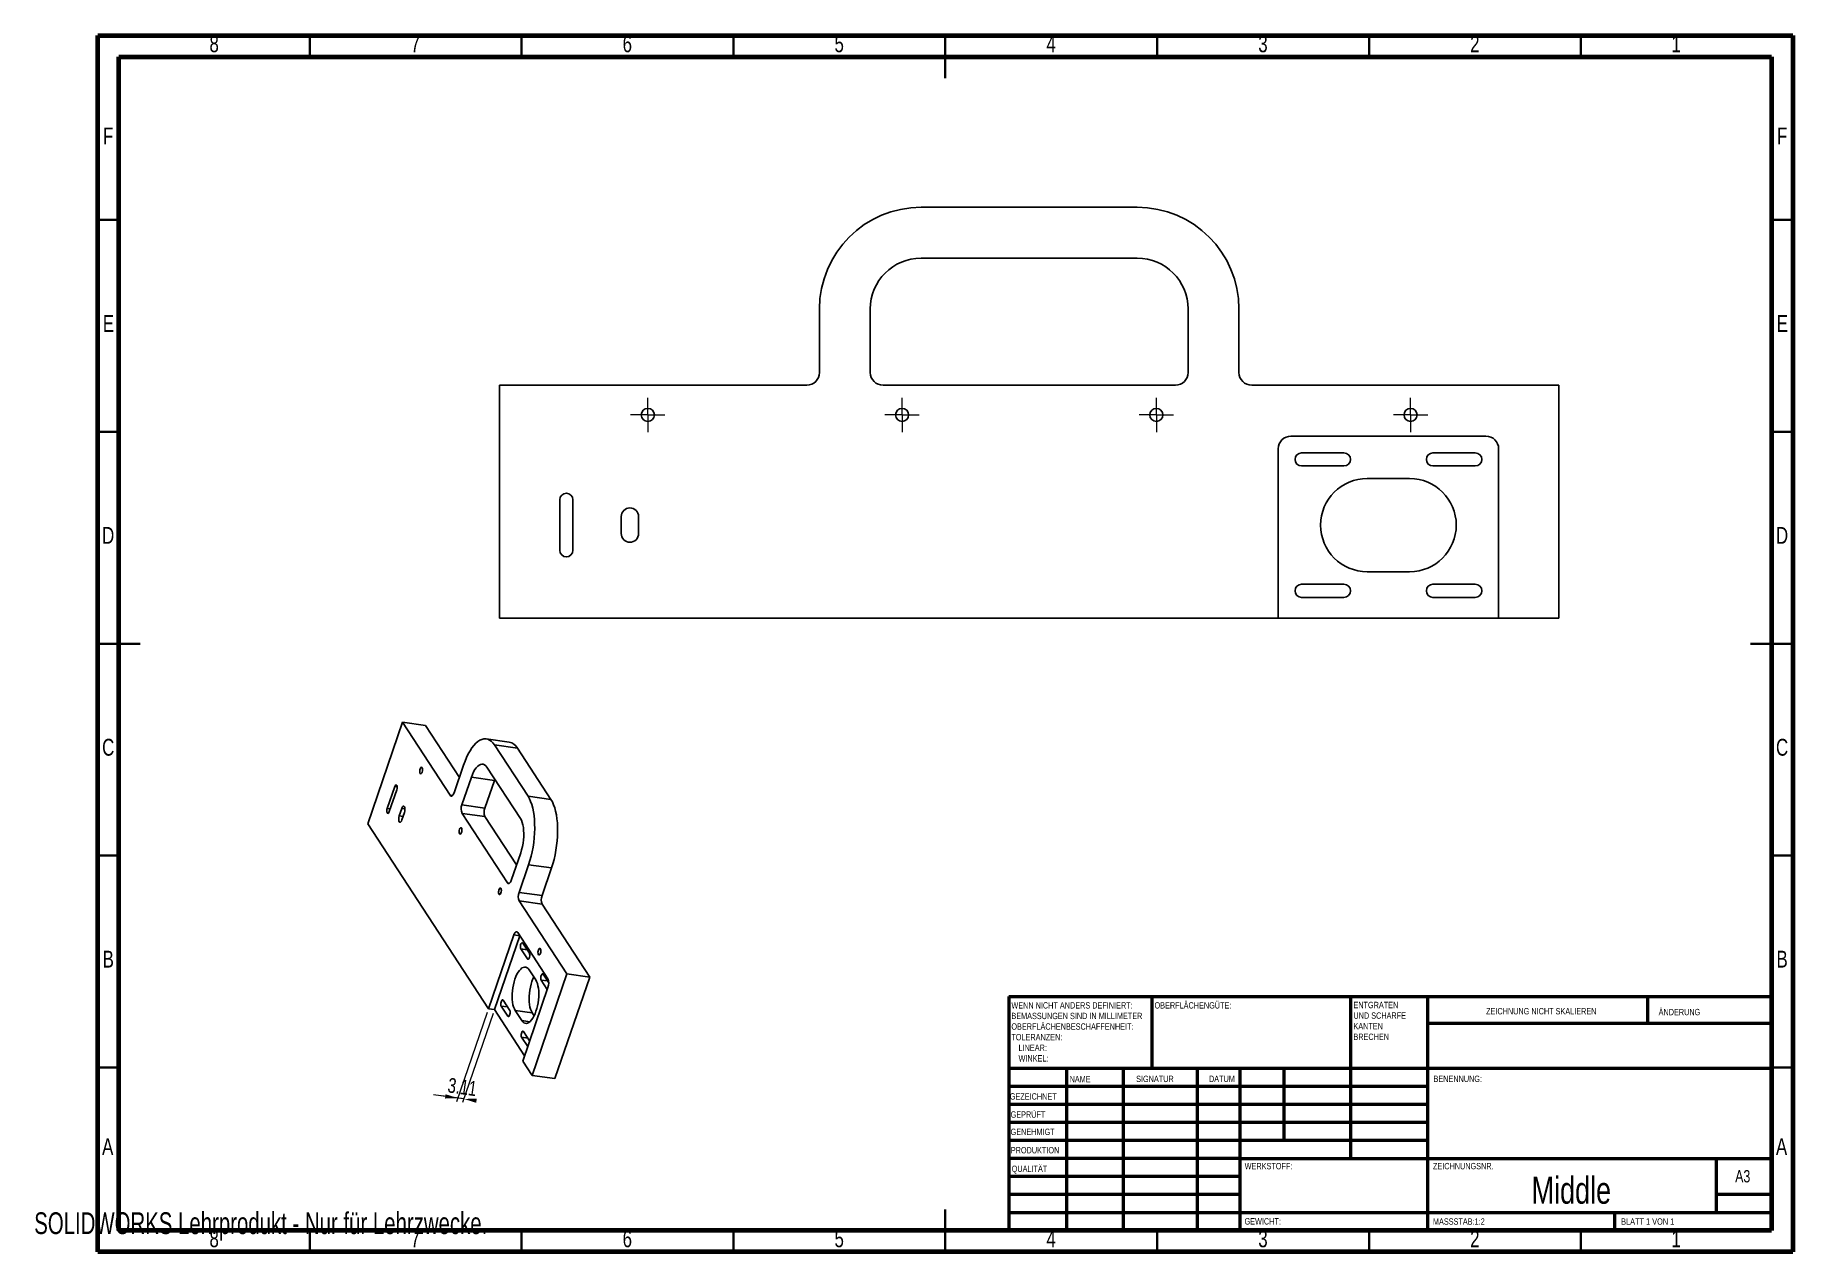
# Model space of a CAD drawing. Header units: millimetres. Extents: x 0 to 415, y 5 to 292.
import ezdxf

# ---------------------------------------------------------------- set-up
doc = ezdxf.new("R2010")
doc.units = ezdxf.units.MM
doc.styles.add('SLDTEXTSTYLE0', font='TXT', dxfattribs={"width": 0.75})
doc.styles.add('SLDTEXTSTYLE1', font='TXT', dxfattribs={"width": 0.692308})
doc.styles.add('SLDTEXTSTYLE2', font='TXT', dxfattribs={"width": 0.7})
doc.dimstyles.new('SLDDIMSTYLE0', dxfattribs={"dimtxt": 3.5, "dimasz": 3.302, "dimexe": 0, "dimexo": 0.0625, "dimgap": 0.875, "dimtad": 1, "dimlfac": 2, "dimrnd": 1e-09, "dimzin": 12, "dimdsep": 46, "dimtxsty": 'SLDTEXTSTYLE0', "dimsah": 1, "dimcen": 0.09, "dimadec": 0, "dimazin": 3, "dimtfac": 1, "dimtmove": 0, "dimatfit": 0, "dimfxl": 1, "dimfrac": 2, "dimtolj": 1, "dimtzin": 12, "dimarcsym": 0})

# ---------------------------------------------------------------- blocks, each defined once
blk = doc.blocks.new('SW_NOTE_0')
at = {"color": 0, "linetype": 'Continuous', "lineweight": 0, "char_height": 1.5, "attachment_point": 1, "style": 'SLDTEXTSTYLE0'}
for s, insert in [('ENTGRATEN', (0, 1.93)), ('UND SCHARFE', (0, -0.57)), ('KANTEN', (0, -3.07)), ('BRECHEN', (0, -5.57))]:
    blk.add_mtext(s, dxfattribs=dict(at, insert=insert))
blk = doc.blocks.new('SW_NOTE_0_1')
at = {"color": 0, "linetype": 'Continuous', "lineweight": 0, "char_height": 1.5, "attachment_point": 1, "style": 'SLDTEXTSTYLE0'}
for s, insert in [('WENN NICHT ANDERS DEFINIERT:', (0, 1.93)), ('OBERFLÄCHENBESCHAFFENHEIT:', (0, -3.07)), ('BEMASSUNGEN SIND IN MILLIMETER', (0, -0.57)), ('TOLERANZEN:', (0, -5.57)), ('LINEAR:', (1.69, -8.07)), ('WINKEL:', (1.69, -10.57))]:
    blk.add_mtext(s, dxfattribs=dict(at, insert=insert))
blk = doc.blocks.new('SW_CENTERMARKSYMBOL_0')
at = {"color": 0, "linetype": 'Continuous', "lineweight": 18}
for p, q in [((-2.5, 0), (-4.05, 0)), ((0, 0), (-2.5, 0)), ((0, 2.5), (0, 4.05)), ((0, 0), (0, 2.5)), ((0, 0), (0, -2.5)), ((0, 0), (2.5, 0)), ((2.5, 0), (4.05, 0)), ((0, -2.5), (0, -4.05))]:
    blk.add_line(p, q, dxfattribs=at)
blk = doc.blocks.new('SW_CENTERMARKSYMBOL_1')
at = {"color": 0, "linetype": 'Continuous', "lineweight": 18}
for p, q in [((-2.5, 0), (-4.05, 0)), ((0, 0), (-2.5, 0)), ((0, 2.5), (0, 4.05)), ((0, 0), (0, 2.5)), ((0, 0), (0, -2.5)), ((0, 0), (2.5, 0)), ((2.5, 0), (4.05, 0)), ((0, -2.5), (0, -4.05))]:
    blk.add_line(p, q, dxfattribs=at)
blk = doc.blocks.new('SW_CENTERMARKSYMBOL_2')
at = {"color": 0, "linetype": 'Continuous', "lineweight": 18}
for p, q in [((-2.5, 0), (-4.05, 0)), ((0, 0), (-2.5, 0)), ((0, 2.5), (0, 4.05)), ((0, 0), (0, 2.5)), ((0, 0), (0, -2.5)), ((0, 0), (2.5, 0)), ((2.5, 0), (4.05, 0)), ((0, -2.5), (0, -4.05))]:
    blk.add_line(p, q, dxfattribs=at)
blk = doc.blocks.new('SW_CENTERMARKSYMBOL_3')
at = {"color": 0, "linetype": 'Continuous', "lineweight": 18}
for p, q in [((-2.5, 0), (-4.05, 0)), ((0, 0), (-2.5, 0)), ((0, 2.5), (0, 4.05)), ((0, 0), (0, 2.5)), ((0, 0), (0, -2.5)), ((0, 0), (2.5, 0)), ((2.5, 0), (4.05, 0)), ((0, -2.5), (0, -4.05))]:
    blk.add_line(p, q, dxfattribs=at)
blk = doc.blocks.new('_D')
at = {"color": 7, "linetype": 'Continuous', "lineweight": 0}
for p, q in [((106.91, 61.48), (99.68, 40.4)), ((108.31, 61.28), (101.09, 40.21)), ((99.98, 41.28), (94.25, 42.07)), ((101.39, 41.08), (96.2, 41.8)), ((101.39, 41.08), (99.98, 41.28))]:
    blk.add_line(p, q, dxfattribs=at)
at = {"color": 7, "linetype": 'Continuous', "lineweight": 18}
for points in [[(99.98, 41.28), (97.07, 42.19), (96.93, 41.18)], [(101.39, 41.08), (104.3, 40.17), (104.44, 41.17)]]:
    blk.add_solid(points, dxfattribs=at)
at = {"color": 7, "linetype": 'Continuous', "lineweight": 18, "insert": (97.89, 46.12), "char_height": 3.5, "attachment_point": 1, "rotation": 352.1269, "style": 'SLDTEXTSTYLE0'}
blk.add_mtext('3.11', dxfattribs=at)

msp = doc.modelspace()

# ---------------------------------------------------------------- linework, layer by layer
at = {"color": 7, "linetype": 'Continuous', "lineweight": 70}
for p, q in [((15, 5), (15, 292)), ((15, 292), (415, 292)), ((415, 292), (415, 5)), ((20, 10), (20, 287)), ((20, 287), (410, 287)), ((410, 287), (410, 10)), ((410, 10), (20, 10)), ((415, 5), (15, 5))]:
    msp.add_line(p, q, dxfattribs=at)
at = {"color": 7, "linetype": 'Continuous', "lineweight": 35}
for p, q in [((65, 287), (65, 292)), ((115, 287), (115, 292)), ((165, 287), (165, 292)), ((215, 292.001), (215, 281.999)), ((215, 287), (215, 292)), ((265, 287), (265, 292)), ((315, 287), (315, 292)), ((365, 287), (365, 292)), ((20, 248.5), (15, 248.5)), ((410, 248.5), (415, 248.5)), ((20, 198.5), (15, 198.5)), ((410, 198.5), (415, 198.5)), ((14.999, 148.5), (25.001, 148.5)), ((20, 148.5), (15, 148.5)), ((415.001, 148.5), (404.999, 148.5)), ((410, 148.5), (415, 148.5)), ((20, 98.5), (15, 98.5)), ((410, 98.5), (415, 98.5)), ((20, 48.5), (15, 48.5)), ((410, 48.5), (415, 48.5)), ((215, 4.999), (215, 15.001)), ((65, 10), (65, 5)), ((115, 10), (115, 5)), ((165, 10), (165, 5)), ((215, 10), (215, 5)), ((265, 10), (265, 5)), ((315, 10), (315, 5)), ((365, 10), (365, 5))]:
    msp.add_line(p, q, dxfattribs=at)
at = {"color": 7, "linetype": 'Continuous', "lineweight": 25}
for p, q in [((260.2961, 251.5019), (209.2961, 251.5019)), ((260.2961, 239.5019), (209.2961, 239.5019)), ((185.2961, 212.5019), (185.2961, 227.5019)), ((197.2961, 212.5019), (197.2961, 227.5019)), ((272.2961, 212.5019), (272.2961, 227.5019)), ((284.2961, 212.5019), (284.2961, 227.5019)), ((109.7961, 154.5019), (109.7961, 209.5019)), ((182.2961, 209.5019), (109.7961, 209.5019)), ((269.2961, 209.5019), (200.2961, 209.5019)), ((359.7961, 209.5019), (287.2961, 209.5019)), ((359.7961, 154.5019), (359.7961, 209.5019)), ((342.5711, 197.5019), (296.5711, 197.5019)), ((293.5711, 194.5019), (293.5711, 154.5019)), ((299.0711, 193.5519), (309.0711, 193.5519)), ((340.0711, 193.5519), (330.0711, 193.5519)), ((345.5711, 194.5019), (345.5711, 154.5019)), ((299.0711, 190.4519), (309.0711, 190.4519)), ((314.5711, 187.5019), (324.5711, 187.5019)), ((340.0711, 190.4519), (330.0711, 190.4519)), ((124.0211, 182.4519), (124.0211, 170.5519)), ((127.1211, 182.4519), (127.1211, 170.5519)), ((138.5211, 178.5019), (138.5211, 174.5019)), ((142.6211, 178.5019), (142.6211, 174.5019)), ((299.0711, 162.5519), (309.0711, 162.5519)), ((314.5711, 165.5019), (324.5711, 165.5019)), ((340.0711, 162.5519), (330.0711, 162.5519)), ((299.0711, 159.4519), (309.0711, 159.4519)), ((340.0711, 159.4519), (330.0711, 159.4519)), ((293.5711, 154.5019), (109.7961, 154.5019)), ((345.5711, 154.5019), (293.5711, 154.5019)), ((359.7961, 154.5019), (345.5711, 154.5019)), ((78.7032, 106.0035), (86.9122, 129.9572)), ((98.156, 112.7353), (86.9122, 129.9572)), ((92.3278, 129.2083), (86.9122, 129.9572)), ((100.3171, 116.9712), (92.3278, 129.2083)), ((112.0892, 125.299), (106.6736, 126.0479)), ((116.5213, 112.4989), (108.612, 124.6135)), ((114.0276, 123.8647), (108.612, 124.6135)), ((121.9369, 111.75), (114.0276, 123.8647)), ((99.069, 113.3293), (101.3078, 119.8621)), ((100.93, 110.4787), (103.1688, 117.0116)), ((108.5844, 116.2627), (103.1688, 117.0116)), ((106.3456, 109.7299), (108.5844, 116.2627)), ((114.7303, 107.2726), (106.8209, 119.3873)), ((108.6822, 116.5364), (108.5844, 116.2627)), ((85.081, 114.7973), (83.3048, 109.6146)), ((85.5618, 114.0609), (83.7856, 108.8782)), ((116.5213, 112.4989), (121.9369, 111.75)), ((86.7402, 109.6326), (86.1431, 107.8905)), ((87.376, 108.6587), (86.779, 106.9166)), ((100.93, 110.4787), (106.3456, 109.7299)), ((111.6484, 92.0691), (100.9475, 108.4595)), ((106.3631, 107.7107), (100.9475, 108.4595)), ((107.2041, 62.3491), (78.7032, 106.0035)), ((113.8095, 96.305), (106.3631, 107.7107)), ((112.5614, 92.663), (114.8002, 99.1958)), ((114.4224, 89.8125), (116.6613, 96.3453)), ((122.0769, 95.5964), (116.6613, 96.3453)), ((119.838, 89.0636), (122.0769, 95.5964)), ((114.4224, 89.8125), (119.838, 89.0636)), ((125.6836, 70.5715), (114.4399, 87.7933)), ((119.8555, 87.0444), (114.4399, 87.7933)), ((131.0992, 69.8226), (119.8555, 87.0444)), ((113.1743, 79.7699), (107.2041, 62.3491)), ((114.5778, 79.5758), (108.6076, 62.155)), ((114.5778, 79.5758), (113.1743, 79.7699)), ((121.2212, 69.4369), (114.0873, 80.3638)), ((114.8263, 76.5055), (116.3772, 74.1301)), ((115.289, 77.8556), (116.8398, 75.4802)), ((116.7898, 71.5388), (118.3407, 69.1633)), ((117.4746, 46.6178), (125.6836, 70.5715)), ((131.0992, 69.8226), (125.6836, 70.5715)), ((121.2387, 67.4177), (115.2685, 49.9968)), ((121.0738, 66.9363), (119.634, 69.1416)), ((121.4187, 68.4668), (120.0966, 70.4918)), ((122.8902, 45.8689), (131.0992, 69.8226)), ((108.6076, 62.155), (107.2041, 62.3491)), ((110.1994, 63.0043), (111.7502, 60.6289)), ((110.6621, 64.3544), (112.2129, 61.979)), ((115.708, 51.2793), (108.6076, 62.155)), ((113.5062, 61.9573), (115.0571, 59.5819)), ((117.5183, 61.4025), (113.5062, 61.9573)), ((117.5183, 61.4025), (117.9717, 60.708)), ((116.4468, 53.4352), (115.007, 55.6405)), ((116.9095, 54.7853), (115.4697, 56.9906)), ((117.4746, 46.6178), (115.2685, 49.9968)), ((122.8902, 45.8689), (117.4746, 46.6178))]:
    msp.add_line(p, q, dxfattribs=at)
at = {"color": 8, "linetype": 'Continuous', "lineweight": 25}
for p, q in [((85.6526, 114.7182), (85.081, 114.7973)), ((98.156, 112.7353), (98.6801, 112.6628)), ((84.0048, 109.5178), (83.3048, 109.6146)), ((87.0689, 107.7625), (86.1431, 107.8905)), ((87.4962, 109.528), (86.7402, 109.6326)), ((111.6484, 92.0691), (112.1726, 91.9966)), ((116.3038, 76.3012), (114.8263, 76.5055)), ((116.648, 74.0926), (116.3772, 74.1301)), ((121.1115, 68.9373), (119.634, 69.1416)), ((111.6769, 62.8), (110.1994, 63.0043)), ((112.0211, 60.5914), (111.7502, 60.6289)), ((116.979, 59.3161), (115.0571, 59.5819)), ((116.4846, 55.4362), (115.007, 55.6405))]:
    msp.add_line(p, q, dxfattribs=at)
at = {"color": 7, "linetype": 'Continuous', "lineweight": 50}
for p, q in [((230, 65.25), (410, 65.25)), ((230, 65.25), (230, 10)), ((263.8, 48.25), (263.8, 65.25)), ((310.6, 65.25), (310.6, 27)), ((328.8, 65.25), (328.8, 10)), ((380.8, 58.875), (380.8, 65.25)), ((410, 58.875), (328.8, 58.875)), ((410, 48.25), (230, 48.25)), ((243.5963, 48.25), (243.5963, 10)), ((256.991, 48.25), (256.991, 10)), ((274.3989, 48.25), (274.3989, 10)), ((284.6, 10), (284.6, 48.25)), ((295, 31.25), (295, 48.25)), ((328.8, 44), (230, 44)), ((328.8, 39.75), (230, 39.75)), ((328.8, 35.5), (230, 35.5)), ((328.8, 31.25), (230, 31.25)), ((284.6, 27), (230, 27)), ((284.6, 27), (410, 27)), ((397, 14.25), (397, 27)), ((284.6, 22.7499), (230, 22.7499)), ((284.6, 18.5), (230, 18.5)), ((410, 18.5), (397, 18.5)), ((230, 14.25), (410, 14.25)), ((373, 10), (373, 14.25))]:
    msp.add_line(p, q, dxfattribs=at)
at = {"color": 7, "linetype": 'Continuous', "lineweight": 25, "flags": 128}
for points in [[(108.612, 124.6135), (108.2533, 125.095), (107.8671, 125.4831), (107.4566, 125.7747), (107.0255, 125.9672), (106.5774, 126.0589), (106.116, 126.0491), (105.6454, 125.938), (105.1695, 125.7263), (104.6925, 125.416), (104.2183, 125.0096), (103.751, 124.5107), (103.2947, 123.9235), (102.8532, 123.253), (102.4302, 122.5049), (102.0294, 121.6856), (101.6542, 120.8022), (101.3078, 119.8621)], [(91.0551, 118.9627), (91.1487, 119.1714), (91.26, 119.3105), (91.3756, 119.3632), (91.4815, 119.3233), (91.565, 119.1954), (91.616, 118.995), (91.6283, 118.7464), (91.6005, 118.4794), (91.5358, 118.2263), (91.4422, 118.0177), (91.3309, 117.8786), (91.2153, 117.8258), (91.1094, 117.8658), (91.0259, 117.9937), (90.9749, 118.194), (90.9626, 118.4427), (90.9904, 118.7096), (91.0551, 118.9627)], [(103.1688, 117.0116), (103.4185, 117.6693), (103.6958, 118.2671), (103.9959, 118.7946), (104.3137, 119.2428), (104.6437, 119.604), (104.9804, 119.8722), (105.3179, 120.0426), (105.6504, 120.1124), (105.9724, 120.0803), (106.2782, 119.947), (106.5627, 119.7147), (106.8209, 119.3873)], [(85.081, 114.7973), (85.1746, 115.006), (85.2859, 115.1451), (85.4015, 115.1978), (85.5075, 115.1578), (85.5909, 115.03), (85.6419, 114.8296), (85.6542, 114.581), (85.6264, 114.314), (85.5618, 114.0609)], [(99.069, 113.3293), (98.9727, 113.088), (98.8622, 112.8835), (98.7418, 112.7235), (98.6161, 112.6141), (98.4899, 112.5596), (98.3681, 112.5621), (98.2553, 112.6214), (98.156, 112.7353)], [(116.6613, 96.3453), (116.9759, 97.3341), (117.2561, 98.363), (117.4995, 99.4234), (117.7039, 100.5062), (117.8678, 101.6021), (117.9895, 102.7018), (118.0682, 103.7959), (118.1031, 104.8751), (118.094, 105.9301), (118.0409, 106.952), (117.9442, 107.932), (117.8049, 108.8619), (117.624, 109.7336), (117.4032, 110.5397), (117.1443, 111.2733), (116.8495, 111.9282), (116.5213, 112.4989)], [(83.7856, 108.8782), (83.692, 108.6695), (83.5807, 108.5304), (83.4651, 108.4777), (83.3591, 108.5176), (83.2757, 108.6455), (83.2247, 108.8459), (83.2124, 109.0945), (83.2402, 109.3615), (83.3048, 109.6146)], [(86.779, 106.9166), (86.6689, 106.6645), (86.5384, 106.4848), (86.4004, 106.395), (86.2683, 106.404), (86.1551, 106.5107), (86.0718, 106.7049), (86.0267, 106.9675), (86.024, 107.2727), (86.0642, 107.5908), (86.1431, 107.8905)], [(86.7402, 109.6326), (86.8503, 109.8847), (86.9807, 110.0644), (87.1188, 110.1542), (87.2508, 110.1452), (87.3641, 110.0385), (87.4473, 109.8443), (87.4925, 109.5817), (87.4951, 109.2765), (87.455, 108.9584), (87.376, 108.6587)], [(121.9369, 111.75), (122.2651, 111.1794), (122.5599, 110.5244), (122.8188, 109.7908), (123.0396, 108.9847), (123.2205, 108.113), (123.3598, 107.1832), (123.4565, 106.2031), (123.5096, 105.1812), (123.5187, 104.1262), (123.4838, 103.047), (123.4051, 101.9529), (123.2834, 100.8532), (123.1195, 99.7573), (122.9151, 98.6745), (122.6717, 97.6142), (122.3915, 96.5852), (122.0769, 95.5964)], [(100.3602, 104.7101), (100.4538, 104.9188), (100.5652, 105.0579), (100.6808, 105.1107), (100.7867, 105.0707), (100.8702, 104.9428), (100.9211, 104.7425), (100.9334, 104.4938), (100.9056, 104.2269), (100.841, 103.9738), (100.7474, 103.7651), (100.636, 103.626), (100.5204, 103.5732), (100.4145, 103.6132), (100.331, 103.7411), (100.28, 103.9414), (100.2677, 104.1901), (100.2956, 104.4571), (100.3602, 104.7101)], [(114.7303, 107.2726), (114.9579, 106.8558), (115.1509, 106.3568), (115.3061, 105.7839), (115.4208, 105.1472), (115.4931, 104.4573), (115.5216, 103.7263), (115.506, 102.9664), (115.4464, 102.1909), (115.344, 101.4128), (115.2004, 100.6456), (115.0181, 99.9024), (114.8002, 99.1958)], [(112.5614, 92.663), (112.4651, 92.4218), (112.3547, 92.2173), (112.2342, 92.0572), (112.1085, 91.9479), (111.9823, 91.8934), (111.8605, 91.8958), (111.7478, 91.9552), (111.6484, 92.0691)], [(109.6653, 90.4576), (109.759, 90.6662), (109.8703, 90.8053), (109.9859, 90.8581), (110.0918, 90.8181), (110.1753, 90.6902), (110.2263, 90.4899), (110.2386, 90.2412), (110.2107, 89.9743), (110.1461, 89.7212), (110.0525, 89.5125), (109.9412, 89.3734), (109.8256, 89.3207), (109.7196, 89.3606), (109.6362, 89.4885), (109.5852, 89.6889), (109.5729, 89.9375), (109.6007, 90.2045), (109.6653, 90.4576)], [(113.1743, 79.7699), (113.2706, 80.0111), (113.381, 80.2157), (113.5014, 80.3757), (113.6272, 80.4851), (113.7533, 80.5396), (113.8752, 80.5371), (113.9879, 80.4778), (114.0873, 80.3638)], [(114.8263, 76.5055), (114.758, 76.6721), (114.7259, 76.9001), (114.7338, 77.1619), (114.7807, 77.4259), (114.8611, 77.6604), (114.9651, 77.8369), (115.0804, 77.9343), (115.1928, 77.9408), (115.289, 77.8556)], [(116.8398, 75.4802), (116.9081, 75.3135), (116.9402, 75.0856), (116.9324, 74.8238), (116.8854, 74.5597), (116.8051, 74.3253), (116.701, 74.1487), (116.5858, 74.0513), (116.4733, 74.0448), (116.3772, 74.1301)], [(118.9705, 76.205), (119.0641, 76.4137), (119.1754, 76.5528), (119.291, 76.6055), (119.3969, 76.5655), (119.4804, 76.4377), (119.5314, 76.2373), (119.5437, 75.9887), (119.5159, 75.7217), (119.4512, 75.4686), (119.3576, 75.2599), (119.2463, 75.1208), (119.1307, 75.0681), (119.0248, 75.1081), (118.9413, 75.2359), (118.8903, 75.4363), (118.878, 75.6849), (118.9058, 75.9519), (118.9705, 76.205)], [(113.5062, 61.9573), (113.2976, 62.3394), (113.1206, 62.7968), (112.9783, 63.3219), (112.8732, 63.9056), (112.807, 64.538), (112.7808, 65.2081), (112.7951, 65.9046), (112.8497, 66.6156), (112.9436, 67.3288), (113.0753, 68.032), (113.2424, 68.7133), (113.4421, 69.361), (113.671, 69.964), (113.9251, 70.5119), (114.2002, 70.9954), (114.4915, 71.4063), (114.7941, 71.7375), (115.1027, 71.9833), (115.412, 72.1395), (115.7169, 72.2034), (116.012, 72.174), (116.2924, 72.0518), (116.5531, 71.8389), (116.7898, 71.5388)], [(119.634, 69.1416), (119.5657, 69.3083), (119.5336, 69.5363), (119.5414, 69.798), (119.5884, 70.0621), (119.6687, 70.2965), (119.7728, 70.4731), (119.888, 70.5705), (120.0005, 70.577), (120.0966, 70.4918)], [(118.3407, 69.1633), (118.5493, 68.7813), (118.7263, 68.3238), (118.8685, 67.7987), (118.9737, 67.215), (119.0399, 66.5827), (119.0661, 65.9125), (119.0518, 65.216), (118.9972, 64.5051), (118.9032, 63.7919), (118.7716, 63.0886), (118.6045, 62.4073), (118.4048, 61.7596), (118.1759, 61.1567), (117.9218, 60.6087), (117.6467, 60.1252), (117.3554, 59.7143), (117.0528, 59.3832), (116.7442, 59.1374), (116.4348, 58.9812), (116.13, 58.9172), (115.8349, 58.9466), (115.5545, 59.0688), (115.2938, 59.2818), (115.0571, 59.5819)], [(117.5183, 61.4025), (117.3096, 61.7846), (117.1327, 62.242), (116.9904, 62.7671), (116.8853, 63.3508), (116.819, 63.9832), (116.7929, 64.6533), (116.8072, 65.3498), (116.8618, 66.0608), (116.9557, 66.774), (117.0873, 67.4772), (117.2544, 68.1585), (117.4541, 68.8062), (117.683, 69.4092), (117.8872, 69.8579)], [(110.1994, 63.0043), (110.1311, 63.171), (110.099, 63.3989), (110.1069, 63.6607), (110.1538, 63.9248), (110.2342, 64.1592), (110.3382, 64.3358), (110.4534, 64.4332), (110.5659, 64.4397), (110.6621, 64.3544)], [(112.2129, 61.979), (112.2812, 61.8124), (112.3133, 61.5844), (112.3054, 61.3226), (112.2585, 61.0586), (112.1781, 60.8241), (112.0741, 60.6476), (111.9589, 60.5502), (111.8464, 60.5437), (111.7502, 60.6289)], [(115.007, 55.6405), (114.9388, 55.8071), (114.9067, 56.0351), (114.9145, 56.2969), (114.9615, 56.5609), (115.0418, 56.7954), (115.1459, 56.9719), (115.2611, 57.0693), (115.3736, 57.0758), (115.4697, 56.9906)]]:
    msp.add_lwpolyline(points, dxfattribs=at)
at = {"color": 7, "linetype": 'Continuous', "lineweight": 25}
for centre in [(144.7961, 202.5019), (204.7961, 202.5019), (264.7961, 202.5019), (324.7961, 202.5019)]:
    msp.add_circle(centre, 1.55, dxfattribs=at)
for centre, radius, start, end in [((209.2961, 227.5019), 24, 90, 180), ((260.2961, 227.5019), 24, 0, 90), ((209.2961, 227.5019), 12, 90, 180), ((260.2961, 227.5019), 12, 0, 90), ((182.2961, 212.5019), 3, 270, 0), ((200.2961, 212.5019), 3, 180, 270), ((269.2961, 212.5019), 3, 270, 0), ((287.2961, 212.5019), 3, 180, 270), ((296.5711, 194.5019), 3, 90, 180), ((342.5711, 194.5019), 3, 0, 90), ((299.0711, 192.0019), 1.55, 90, 270), ((309.0711, 192.0019), 1.55, 270, 90), ((330.0711, 192.0019), 1.55, 90, 270), ((340.0711, 192.0019), 1.55, 270, 90), ((314.5711, 176.5019), 11, 90, 270), ((324.5711, 176.5019), 11, 270, 90), ((125.5711, 182.4519), 1.55, 360, 180), ((140.5711, 178.5019), 2.05, 0, 180), ((140.5711, 174.5019), 2.05, 180, 0), ((125.5711, 170.5519), 1.55, 180, 0), ((299.0711, 161.0019), 1.55, 90, 270), ((309.0711, 161.0019), 1.55, 270, 90), ((330.0711, 161.0019), 1.55, 90, 270), ((340.0711, 161.0019), 1.55, 270, 90), ((111.4799, 122.4487), 2.9147, 29.06445, 77.933241), ((103.4287, 109.4907), 2.687, 158.425659, 202.566953), ((108.8443, 108.7418), 2.687, 158.425659, 202.566953), ((116.9212, 88.8245), 2.687, 158.425659, 202.566953), ((122.3368, 88.0756), 2.687, 158.425659, 202.566953), ((118.74, 68.4057), 2.687, 338.425659, 22.566953)]:
    msp.add_arc(centre, radius, start, end, dxfattribs=at)

# ---------------------------------------------------------------- block references
at = {"color": 7, "linetype": 'Continuous', "lineweight": 0}
for name, p in [('SW_CENTERMARKSYMBOL_1', (144.7961, 202.5019)), ('SW_CENTERMARKSYMBOL_3', (204.7961, 202.5019)), ('SW_CENTERMARKSYMBOL_2', (264.7961, 202.5019)), ('SW_CENTERMARKSYMBOL_0', (324.7961, 202.5019)), ('SW_NOTE_0_1', (230.5937, 61.9874)), ('SW_NOTE_0', (311.3092, 62.0695))]:
    msp.add_blockref(name, p, dxfattribs=at)

# ---------------------------------------------------------------- texts
for s, insert, char_height, attachment_point, style in [('8', (42.46, 292.0602), 3.9688, 2, 'SLDTEXTSTYLE0'), ('7', (89.96, 292.0602), 3.9688, 2, 'SLDTEXTSTYLE0'), ('6', (139.96, 292.0602), 3.9688, 2, 'SLDTEXTSTYLE0'), ('5', (189.96, 292.0602), 3.9688, 2, 'SLDTEXTSTYLE0'), ('4', (239.96, 292.0602), 3.9688, 2, 'SLDTEXTSTYLE0'), ('3', (289.96, 292.0602), 3.9688, 2, 'SLDTEXTSTYLE0'), ('2', (339.96, 292.0602), 3.9688, 2, 'SLDTEXTSTYLE0'), ('1', (387.46, 292.0602), 3.9688, 2, 'SLDTEXTSTYLE0'), ('F', (17.4577, 270.3102), 3.9688, 2, 'SLDTEXTSTYLE0'), ('F', (412.4577, 270.3102), 3.9688, 2, 'SLDTEXTSTYLE0'), ('E', (17.5078, 226.0602), 3.9688, 2, 'SLDTEXTSTYLE0'), ('E', (412.5078, 226.0602), 3.9688, 2, 'SLDTEXTSTYLE0'), ('D', (17.4527, 176.0602), 3.9688, 2, 'SLDTEXTSTYLE0'), ('D', (412.4527, 176.0602), 3.9688, 2, 'SLDTEXTSTYLE0'), ('C', (17.4587, 126.0602), 3.9688, 2, 'SLDTEXTSTYLE0'), ('C', (412.4587, 126.0602), 3.9688, 2, 'SLDTEXTSTYLE0'), ('B', (17.4706, 76.0602), 3.9688, 2, 'SLDTEXTSTYLE0'), ('B', (412.4706, 76.0602), 3.9688, 2, 'SLDTEXTSTYLE0'), ('OBERFLÄCHENGÜTE:', (264.3713, 63.9193), 1.5, 1, 'SLDTEXTSTYLE0'), ('ZEICHNUNG NICHT SKALIEREN', (342.6146, 62.533), 1.5, 1, 'SLDTEXTSTYLE0'), ('ÄNDERUNG', (383.3276, 62.3349), 1.5, 1, 'SLDTEXTSTYLE0'), ('NAME', (244.3222, 46.5015), 1.5, 1, 'SLDTEXTSTYLE0'), ('SIGNATUR', (260.0336, 46.5618), 1.5, 1, 'SLDTEXTSTYLE0'), ('DATUM', (277.2147, 46.5762), 1.5, 1, 'SLDTEXTSTYLE0'), ('BENENNUNG:', (330.2021, 46.5762), 1.5, 1, 'SLDTEXTSTYLE0'), ('GEZEICHNET', (230.2121, 42.4297), 1.5, 1, 'SLDTEXTSTYLE0'), ('GEPRÜFT', (230.4105, 38.1544), 1.5, 1, 'SLDTEXTSTYLE0'), ('GENEHMIGT', (230.4017, 34.0643), 1.5, 1, 'SLDTEXTSTYLE0'), ('A', (17.3397, 31.8102), 3.9688, 2, 'SLDTEXTSTYLE0'), ('PRODUKTION', (230.4552, 29.7337), 1.5, 1, 'SLDTEXTSTYLE0'), ('A', (412.3397, 31.8102), 3.9688, 2, 'SLDTEXTSTYLE0'), ('QUALITÄT', (230.669, 25.3496), 1.5, 1, 'SLDTEXTSTYLE0'), ('WERKSTOFF:', (285.6459, 25.9861), 1.5, 1, 'SLDTEXTSTYLE0'), ('ZEICHNUNGSNR.', (330.074, 25.9861), 1.5, 1, 'SLDTEXTSTYLE0'), ('Middle', (362.7247, 22.7055), 6.35, 2, 'SLDTEXTSTYLE0'), ('A3', (401.3887, 24.3004), 2.91042, 1, 'SLDTEXTSTYLE0'), ('GEWICHT:', (285.6178, 12.9493), 1.4986, 1, 'SLDTEXTSTYLE0'), ('MASSSTAB:1:2', (330.074, 12.9001), 1.5, 1, 'SLDTEXTSTYLE0'), ('BLATT 1 VON 1', (374.4783, 12.9001), 1.5, 1, 'SLDTEXTSTYLE1'), ('8', (42.46, 10.0602), 3.9688, 2, 'SLDTEXTSTYLE0'), ('7', (89.96, 10.0602), 3.9688, 2, 'SLDTEXTSTYLE0'), ('6', (139.96, 10.0602), 3.9688, 2, 'SLDTEXTSTYLE0'), ('5', (189.96, 10.0602), 3.9688, 2, 'SLDTEXTSTYLE0'), ('4', (239.96, 10.0602), 3.9688, 2, 'SLDTEXTSTYLE0'), ('3', (289.96, 10.0602), 3.9688, 2, 'SLDTEXTSTYLE0'), ('2', (339.96, 10.0602), 3.9688, 2, 'SLDTEXTSTYLE0'), ('1', (387.46, 10.0602), 3.9688, 2, 'SLDTEXTSTYLE0')]:
    msp.add_mtext(s, dxfattribs=dict(at, insert=insert, char_height=char_height, attachment_point=attachment_point, style=style))
at = {"color": 7, "linetype": 'Continuous', "insert": (0, 14.3305), "char_height": 5.1381, "attachment_point": 1, "style": 'SLDTEXTSTYLE2'}
msp.add_mtext('SOLIDWORKS Lehrprodukt - Nur für Lehrzwecke.', dxfattribs=at)

# ---------------------------------------------------------------- dimensions: what is measured, and where the dimension line sits
at = {"color": 7, "linetype": 'Continuous', "lineweight": 18}
dim = msp.add_linear_dim(base=(99.982, 41.2754), p1=(108.6076, 62.155), p2=(107.2041, 62.3491), angle=352.126882, dimstyle='SLDDIMSTYLE0', dxfattribs=at)
dim.commit()
dim.dimension.update_dxf_attribs({"geometry": '_D', "text_midpoint": (101.7541, 41.0304), "dimtype": 160})

doc.saveas('drawing.dxf')
